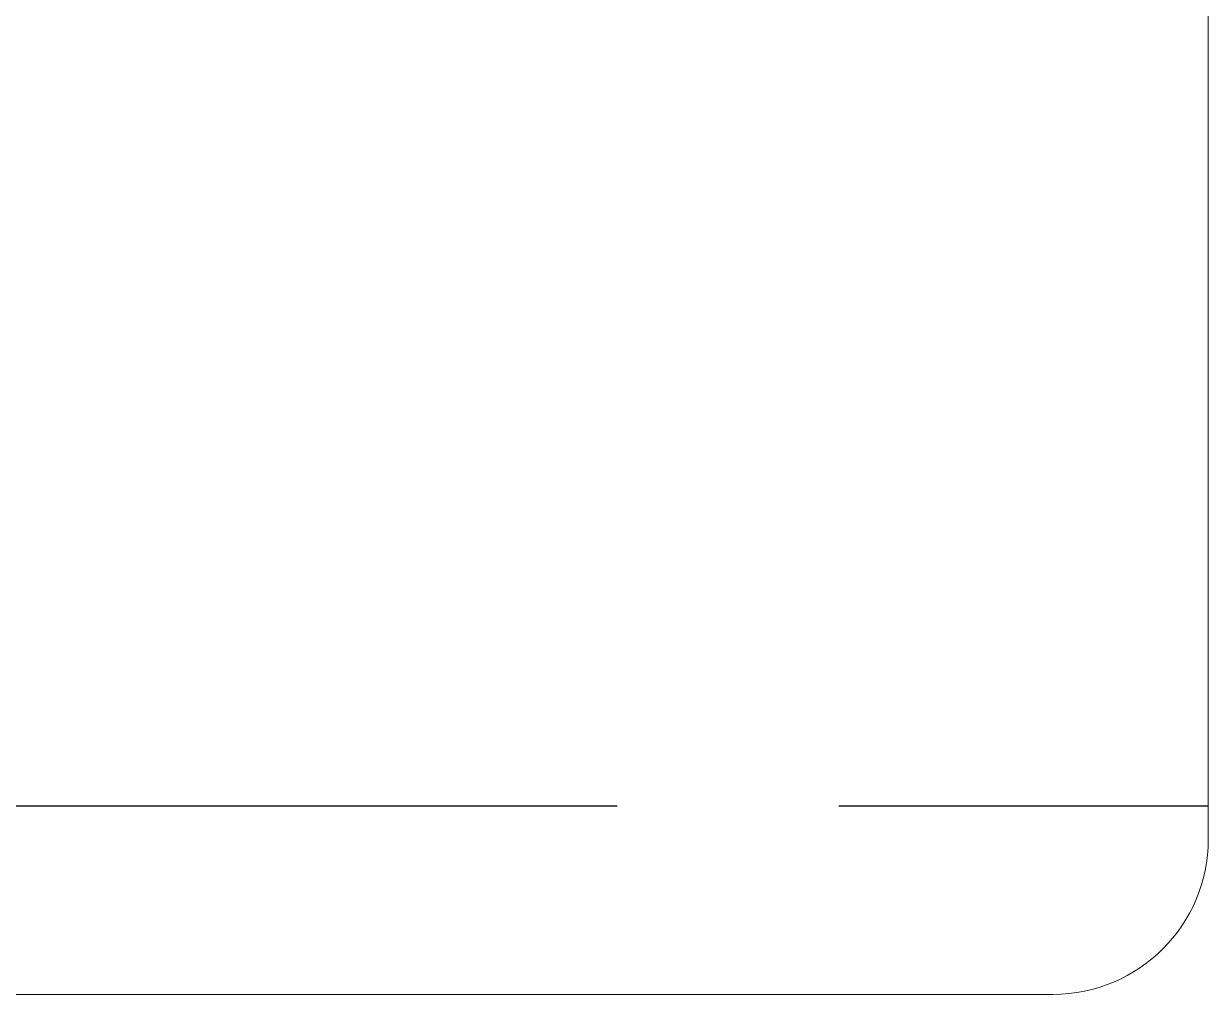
# Model space of a CAD drawing. Header units: metres. Extents: x 14 to 2416, y -346 to 476.
# Drawn here: x 41.967 to 42.502, y -140.233 to -139.795 of the extents above; entities that cross this region are included whole.
import ezdxf

# ---------------------------------------------------------------- set-up
doc = ezdxf.new("R2010")
doc.units = ezdxf.units.M
doc.linetypes.add('0', pattern=[0])
doc.linetypes.add('STYLE_03', pattern=[0.5, 0.416656, -0.083344])
doc.layers.get('0').update_dxf_attribs({"linetype": '0', "lineweight": 20})
for name, color, linetype, lineweight in [('A-ANNO-TEXT', 20, 'Continuous', 13), ('A-WALL', 250, 'Continuous', 20), ('baños', 251, 'Continuous', 0)]:
    doc.layers.add(name, color=color, linetype=linetype, lineweight=lineweight)
doc.layers.add('MAVA Luminarias', color=1, linetype='Continuous')

# ---------------------------------------------------------------- blocks, each defined once
blk = doc.blocks.new('PL BASE 1N NASAS 09')
at = {"layer": 'A-WALL'}
for p, q in [((-107.88107, -37.61972), (-107.88107, -38.92972)), ((-107.95107, -38.99972), (-109.01107, -38.99972))]:
    blk.add_line(p, q, dxfattribs=at)
blk.add_arc((-107.95107, -38.92972), 0.07, 270, 0, dxfattribs=at)
blk = doc.blocks.new('PL MUEBLES 1N NASAS 09')
at = {"layer": 'baños'}
blk.add_blockref('PL BASE 1N NASAS 09', (162.26154, 88.20329), dxfattribs=at)
blk = doc.blocks.new('A$Cbef68299')
blk.add_blockref('PL MUEBLES 1N NASAS 09', (-30.76586, -32.0535))
blk = doc.blocks.new('A$Cc5be7df0')
at = {"layer": 'A-ANNO-TEXT'}
blk.add_blockref('A$Cbef68299', (4.14926, 17.33699), dxfattribs=at)

msp = doc.modelspace()

# ---------------------------------------------------------------- linework, layer by layer
at = {"layer": 'MAVA Luminarias', "linetype": 'STYLE_03', "lineweight": 30}
msp.add_line((41.30155, -140.14803), (42.50155, -140.14803), dxfattribs=at)
msp.add_line((41.30155, -140.14803), (42.50155, -140.14803), dxfattribs=at)

# ---------------------------------------------------------------- block references
at = {"layer": 'A-ANNO-TEXT'}
msp.add_blockref('A$Cc5be7df0', (14.73768, -174.72011), dxfattribs=at)
msp.add_blockref('A$Cc5be7df0', (14.73768, -174.72011), dxfattribs=at)

doc.saveas('drawing.dxf')
